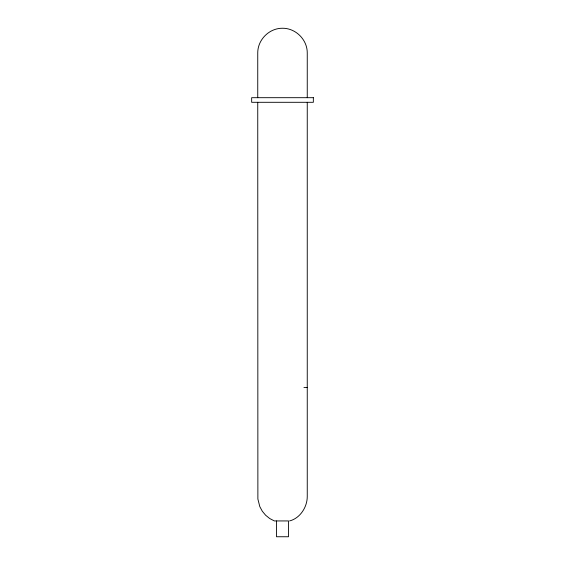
<?xml version="1.0" encoding="UTF-8"?>
<svg xmlns="http://www.w3.org/2000/svg" width="565" height="565" viewBox="0 0 565 565"><rect width="100%" height="100%" fill="white"/><g stroke="black" fill="none" stroke-linecap="round" stroke-linejoin="round"><path stroke-width="0.85" d="M303.935 387.498L307.254 387.498M289.562 520.937C300.079 518.31 307.325 507.073 307.254 496.402L307.254 102.3M307.254 97.689L307.254 52.933C307.339 39.72 295.778 28.165 282.571 28.25L282.451 28.25C269.23 28.158 257.661 39.712 257.746 52.933L257.746 97.689M276.483 520.937L276.483 536.75L288.517 536.75L288.517 520.937L274.343 520.937L269.703 518.522L265.628 515.231L262.287 511.212L259.801 506.607L257.88 499.015L257.746 102.3M313.342 97.689L251.658 97.689L251.658 102.3L313.342 102.3L313.342 97.689"/></g></svg>
